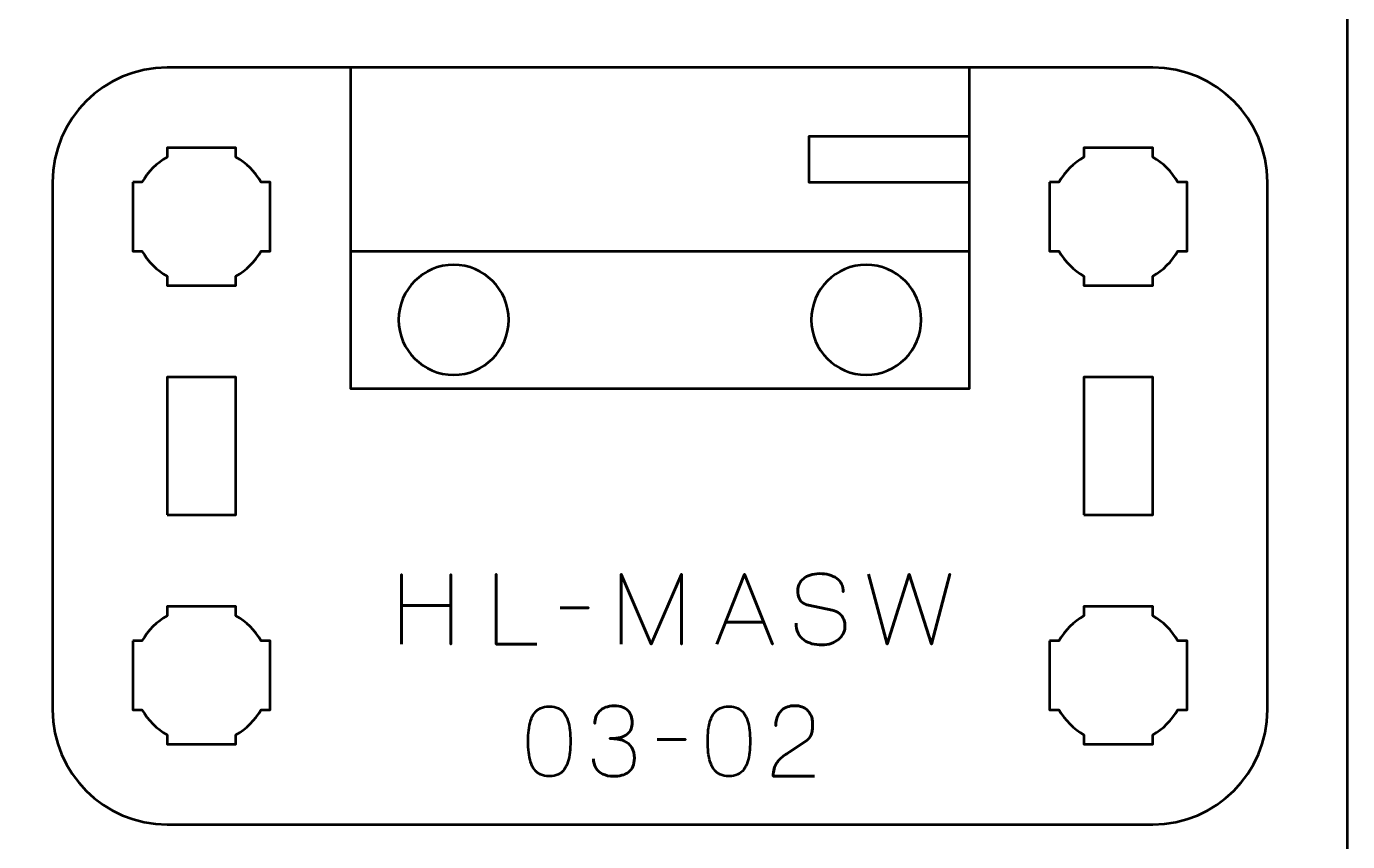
# Model space of a CAD drawing. Header units: centimetres. Extents: x -21 to 0, y -29.7 to 0.
# Drawn here: x -5.76 to 0, y -13.38 to -9.82 of the extents above; entities that cross this region are included whole.
import ezdxf

# ---------------------------------------------------------------- set-up
doc = ezdxf.new("R2010")
doc.units = ezdxf.units.CM
doc.header["$MEASUREMENT"] = 0
doc.layers.add('Layer 1', color=7, linetype='Continuous')

msp = doc.modelspace()

# ---------------------------------------------------------------- linework, layer by layer
at = {"layer": 'Layer 1', "lineweight": 53}
for points in [[(-5.15, -11.95), (-4.85, -11.95), (-4.85, -11.35), (-5.15, -11.35), (-5.15, -11.95)], [(-1.15, -11.95), (-0.85, -11.95), (-0.85, -11.35), (-1.15, -11.35), (-1.15, -11.95)]]:
    msp.add_lwpolyline(points, close=True, dxfattribs=at)
at = {"layer": 'Layer 1', "color": 1, "lineweight": 53}
msp.add_open_spline([(-21.00003, -29.19995), (-21.00003, -29.19995), (-21.00003, -2.89992), (-21.00003, -2.89992), (-21.00003, -2.89992), (-21.00003, -2.81709), (-20.93286, -2.74992), (-20.85003, -2.74992), (-20.85003, -2.74992), (-20.7672, -2.74992), (-20.70003, -2.68275), (-20.70003, -2.59992), (-20.70003, -2.59992), (-20.70003, -2.51709), (-20.7672, -2.44992), (-20.85003, -2.44992), (-20.85003, -2.44992), (-20.93286, -2.44992), (-21.00003, -2.38275), (-21.00003, -2.29992), (-21.00003, -2.29992), (-21.00003, -2.21709), (-20.93286, -2.14992), (-20.85003, -2.14992), (-20.85003, -2.14992), (-20.7672, -2.14992), (-20.70003, -2.08275), (-20.70003, -1.99992), (-20.70003, -1.99992), (-20.70003, -1.91709), (-20.7672, -1.84992), (-20.85003, -1.84992), (-20.85003, -1.84992), (-20.93286, -1.84992), (-21.00003, -1.78275), (-21.00003, -1.69992), (-21.00003, -1.69992), (-21.00003, -1.61709), (-20.93286, -1.54992), (-20.85003, -1.54992), (-20.85003, -1.54992), (-20.7672, -1.54992), (-20.70003, -1.48275), (-20.70003, -1.39992), (-20.70003, -1.39992), (-20.70003, -1.31709), (-20.7672, -1.24992), (-20.85003, -1.24992), (-20.85003, -1.24992), (-20.93286, -1.24992), (-21.00003, -1.18275), (-21.00003, -1.09992), (-21.00003, -1.09992), (-21.00003, -1.09992), (-21.00003, -0.49992), (-21.00003, -0.49992), (-21.00003, -0.49992), (-21.00003, -0.22295), (-20.77694, 0.00004), (-20.49994, 0.00004), (-20.49994, 0.00004), (-20.49994, 0.00004), (-0.50008, 0.00004), (-0.50008, 0.00004), (-0.50008, 0.00004), (-0.22294, 0.00004), (0.00002, -0.22295), (0.00002, -0.49992), (0.00002, -0.49992), (0.00002, -0.49992), (0.00002, -29.19995), (0.00002, -29.19995), (0.00002, -29.19995), (0.00002, -29.47695), (-0.22294, -29.70004), (-0.50008, -29.70004), (-0.50008, -29.70004), (-0.50008, -29.70004), (-20.49994, -29.70004), (-20.49994, -29.70004), (-20.49994, -29.70004), (-20.77694, -29.70004), (-21.00003, -29.47695), (-21.00003, -29.19995)], degree=3, knots=[0, 0, 0, 0, 0.047619, 0.047619, 0.047619, 0.047619, 0.0952381, 0.0952381, 0.0952381, 0.0952381, 0.1428571, 0.1428571, 0.1428571, 0.1428571, 0.1904762, 0.1904762, 0.1904762, 0.1904762, 0.2380952, 0.2380952, 0.2380952, 0.2380952, 0.2857143, 0.2857143, 0.2857143, 0.2857143, 0.3333333, 0.3333333, 0.3333333, 0.3333333, 0.3809524, 0.3809524, 0.3809524, 0.3809524, 0.4285714, 0.4285714, 0.4285714, 0.4285714, 0.4761905, 0.4761905, 0.4761905, 0.4761905, 0.5238095, 0.5238095, 0.5238095, 0.5238095, 0.5714286, 0.5714286, 0.5714286, 0.5714286, 0.6190476, 0.6190476, 0.6190476, 0.6190476, 0.6666667, 0.6666667, 0.6666667, 0.6666667, 0.7142857, 0.7142857, 0.7142857, 0.7142857, 0.7619048, 0.7619048, 0.7619048, 0.7619048, 0.8095238, 0.8095238, 0.8095238, 0.8095238, 0.8571429, 0.8571429, 0.8571429, 0.8571429, 0.9047619, 0.9047619, 0.9047619, 0.9047619, 0.952381, 0.952381, 0.952381, 0.952381, 1, 1, 1, 1], dxfattribs=at)
at = {"layer": 'Layer 1', "color": 3, "lineweight": 53}
msp.add_open_spline([(-5.65, -12.8), (-5.65, -12.8), (-5.65, -10.5), (-5.65, -10.5), (-5.65, -10.5), (-5.65, -10.22391), (-5.42609, -10), (-5.15, -10), (-5.15, -10), (-5.15, -10), (-0.85, -10), (-0.85, -10), (-0.85, -10), (-0.57391, -10), (-0.35, -10.22391), (-0.35, -10.5), (-0.35, -10.5), (-0.35, -10.5), (-0.35, -12.8), (-0.35, -12.8), (-0.35, -12.8), (-0.35, -13.07609), (-0.57391, -13.3), (-0.85, -13.3), (-0.85, -13.3), (-0.85, -13.3), (-5.15, -13.3), (-5.15, -13.3), (-5.15, -13.3), (-5.42609, -13.3), (-5.65, -13.07609), (-5.65, -12.8)], degree=3, knots=[0, 0, 0, 0, 0.125, 0.125, 0.125, 0.125, 0.25, 0.25, 0.25, 0.25, 0.375, 0.375, 0.375, 0.375, 0.5, 0.5, 0.5, 0.5, 0.625, 0.625, 0.625, 0.625, 0.75, 0.75, 0.75, 0.75, 0.875, 0.875, 0.875, 0.875, 1, 1, 1, 1], dxfattribs=at)
at = {"layer": 'Layer 1', "color": 5, "lineweight": 53}
for points, knots in [([(-1.65, -10), (-1.65, -10), (-1.65, -11.4), (-1.65, -11.4), (-1.65, -11.4), (-1.65, -11.4), (-4.35, -11.4), (-4.35, -11.4), (-4.35, -11.4), (-4.35, -11.4), (-4.35, -10), (-4.35, -10), (-4.35, -10), (-4.35, -10), (-1.65, -10), (-1.65, -10)], [0, 0, 0, 0, 0.25, 0.25, 0.25, 0.25, 0.5, 0.5, 0.5, 0.5, 0.75, 0.75, 0.75, 0.75, 1, 1, 1, 1]), ([(-1.65, -10), (-1.65, -10), (-1.65, -10.8), (-1.65, -10.8), (-1.65, -10.8), (-1.65, -10.8), (-4.35, -10.8), (-4.35, -10.8), (-4.35, -10.8), (-4.35, -10.8), (-4.35, -10), (-4.35, -10), (-4.35, -10), (-4.35, -10), (-1.65, -10), (-1.65, -10)], [0, 0, 0, 0, 0.25, 0.25, 0.25, 0.25, 0.5, 0.5, 0.5, 0.5, 0.75, 0.75, 0.75, 0.75, 1, 1, 1, 1]), ([(-1.65, -10.3), (-1.65, -10.3), (-1.65, -10.5), (-1.65, -10.5), (-1.65, -10.5), (-1.65, -10.5), (-2.35, -10.5), (-2.35, -10.5), (-2.35, -10.5), (-2.35, -10.5), (-2.35, -10.3), (-2.35, -10.3), (-2.35, -10.3), (-2.35, -10.3), (-1.65, -10.3), (-1.65, -10.3)], [0, 0, 0, 0, 0.25, 0.25, 0.25, 0.25, 0.5, 0.5, 0.5, 0.5, 0.75, 0.75, 0.75, 0.75, 1, 1, 1, 1]), ([(-4.12817, -12.51494), (-4.12817, -12.51494), (-4.12817, -12.34603), (-4.12817, -12.34603), (-4.12817, -12.34603), (-4.12817, -12.34603), (-3.9127, -12.34603), (-3.9127, -12.34603), (-3.9127, -12.34603), (-3.9127, -12.34603), (-3.9127, -12.51494), (-3.9127, -12.51494), (-3.9127, -12.51494), (-3.9127, -12.51494), (-3.9127, -12.21014), (-3.9127, -12.21014), (-3.9127, -12.21014), (-3.9127, -12.21014), (-3.9127, -12.34603), (-3.9127, -12.34603), (-3.9127, -12.34603), (-3.9127, -12.34603), (-4.12817, -12.34603), (-4.12817, -12.34603), (-4.12817, -12.34603), (-4.12817, -12.34603), (-4.12817, -12.21014), (-4.12817, -12.21014), (-4.12817, -12.21014), (-4.12817, -12.21014), (-4.12817, -12.51494), (-4.12817, -12.51494)], [0, 0, 0, 0, 0.125, 0.125, 0.125, 0.125, 0.25, 0.25, 0.25, 0.25, 0.375, 0.375, 0.375, 0.375, 0.5, 0.5, 0.5, 0.5, 0.625, 0.625, 0.625, 0.625, 0.75, 0.75, 0.75, 0.75, 0.875, 0.875, 0.875, 0.875, 1, 1, 1, 1]), ([(-3.53678, -12.51494), (-3.53678, -12.51494), (-3.715, -12.51494), (-3.715, -12.51494), (-3.715, -12.51494), (-3.715, -12.51494), (-3.715, -12.20972), (-3.715, -12.20972), (-3.715, -12.20972), (-3.715, -12.20972), (-3.715, -12.51494), (-3.715, -12.51494), (-3.715, -12.51494), (-3.715, -12.51494), (-3.53678, -12.51494), (-3.53678, -12.51494)], [0, 0, 0, 0, 0.25, 0.25, 0.25, 0.25, 0.5, 0.5, 0.5, 0.5, 0.75, 0.75, 0.75, 0.75, 1, 1, 1, 1]), ([(-3.16891, -12.51494), (-3.16891, -12.51494), (-3.16891, -12.20972), (-3.16891, -12.20972), (-3.16891, -12.20972), (-3.16891, -12.20972), (-3.03768, -12.51494), (-3.03768, -12.51494), (-3.03768, -12.51494), (-3.03768, -12.51494), (-2.90602, -12.20972), (-2.90602, -12.20972), (-2.90602, -12.20972), (-2.90602, -12.20972), (-2.90602, -12.51494), (-2.90602, -12.51494), (-2.90602, -12.51494), (-2.90602, -12.51494), (-2.90602, -12.20972), (-2.90602, -12.20972), (-2.90602, -12.20972), (-2.90602, -12.20972), (-3.03768, -12.51494), (-3.03768, -12.51494), (-3.03768, -12.51494), (-3.03768, -12.51494), (-3.16891, -12.20972), (-3.16891, -12.20972), (-3.16891, -12.20972), (-3.16891, -12.20972), (-3.16891, -12.51494), (-3.16891, -12.51494)], [0, 0, 0, 0, 0.125, 0.125, 0.125, 0.125, 0.25, 0.25, 0.25, 0.25, 0.375, 0.375, 0.375, 0.375, 0.5, 0.5, 0.5, 0.5, 0.625, 0.625, 0.625, 0.625, 0.75, 0.75, 0.75, 0.75, 0.875, 0.875, 0.875, 0.875, 1, 1, 1, 1]), ([(-2.75193, -12.51494), (-2.75193, -12.51494), (-2.63086, -12.20972), (-2.63086, -12.20972), (-2.63086, -12.20972), (-2.63086, -12.20972), (-2.50936, -12.51494), (-2.50936, -12.51494), (-2.50936, -12.51494), (-2.50936, -12.51494), (-2.63086, -12.20972), (-2.63086, -12.20972), (-2.63086, -12.20972), (-2.63086, -12.20972), (-2.75193, -12.51494), (-2.75193, -12.51494)], [0, 0, 0, 0, 0.25, 0.25, 0.25, 0.25, 0.5, 0.5, 0.5, 0.5, 0.75, 0.75, 0.75, 0.75, 1, 1, 1, 1]), ([(-2.40607, -12.42265), (-2.40593, -12.43952), (-2.40297, -12.45398), (-2.39704, -12.46605), (-2.39704, -12.46605), (-2.39118, -12.47804), (-2.383, -12.48785), (-2.3727, -12.49547), (-2.3727, -12.49547), (-2.36233, -12.50302), (-2.3504, -12.50859), (-2.33693, -12.51219), (-2.33693, -12.51219), (-2.32352, -12.51572), (-2.30913, -12.51748), (-2.29389, -12.51748), (-2.29389, -12.51748), (-2.27851, -12.51741), (-2.26468, -12.51515), (-2.25233, -12.51085), (-2.25233, -12.51085), (-2.24005, -12.50654), (-2.22954, -12.50076), (-2.22072, -12.49349), (-2.22072, -12.49349), (-2.21197, -12.48622), (-2.2052, -12.47811), (-2.2004, -12.46908), (-2.2004, -12.46908), (-2.1956, -12.46005), (-2.19306, -12.45081), (-2.19271, -12.44128), (-2.19271, -12.44128), (-2.19229, -12.42879), (-2.19412, -12.41736), (-2.19814, -12.40706), (-2.19814, -12.40706), (-2.20217, -12.39676), (-2.20838, -12.38815), (-2.21677, -12.3811), (-2.21677, -12.3811), (-2.2251, -12.37404), (-2.23561, -12.3691), (-2.24817, -12.36635), (-2.24817, -12.36635), (-2.24817, -12.36635), (-2.35188, -12.34391), (-2.35188, -12.34391), (-2.35188, -12.34391), (-2.36162, -12.34187), (-2.37002, -12.33841), (-2.37693, -12.33361), (-2.37693, -12.33361), (-2.38385, -12.32875), (-2.38921, -12.32204), (-2.39288, -12.31343), (-2.39288, -12.31343), (-2.39655, -12.3049), (-2.39845, -12.29403), (-2.39845, -12.28084), (-2.39845, -12.28084), (-2.39845, -12.27082), (-2.3964, -12.26137), (-2.39224, -12.25248), (-2.39224, -12.25248), (-2.38815, -12.24359), (-2.38208, -12.23575), (-2.37411, -12.22884), (-2.37411, -12.22884), (-2.36614, -12.222), (-2.35626, -12.21663), (-2.34455, -12.21275), (-2.34455, -12.21275), (-2.33276, -12.2088), (-2.31929, -12.20683), (-2.30405, -12.20676), (-2.30405, -12.20676), (-2.28874, -12.20676), (-2.2747, -12.20852), (-2.26186, -12.21205), (-2.26186, -12.21205), (-2.24909, -12.21558), (-2.23801, -12.22066), (-2.2287, -12.22743), (-2.2287, -12.22743), (-2.21938, -12.2342), (-2.21219, -12.24253), (-2.20725, -12.25226), (-2.20725, -12.25226), (-2.20231, -12.26207), (-2.19998, -12.27329), (-2.20033, -12.28592), (-2.20033, -12.28592), (-2.19998, -12.27329), (-2.20231, -12.26207), (-2.20725, -12.25226), (-2.20725, -12.25226), (-2.21219, -12.24253), (-2.21938, -12.2342), (-2.2287, -12.22743), (-2.2287, -12.22743), (-2.23801, -12.22066), (-2.24909, -12.21558), (-2.26186, -12.21205), (-2.26186, -12.21205), (-2.2747, -12.20852), (-2.28874, -12.20676), (-2.30405, -12.20676), (-2.30405, -12.20676), (-2.31929, -12.20683), (-2.33276, -12.2088), (-2.34455, -12.21275), (-2.34455, -12.21275), (-2.35626, -12.21663), (-2.36614, -12.222), (-2.37411, -12.22884), (-2.37411, -12.22884), (-2.38208, -12.23575), (-2.38815, -12.24359), (-2.39224, -12.25248), (-2.39224, -12.25248), (-2.3964, -12.26137), (-2.39845, -12.27082), (-2.39845, -12.28084), (-2.39845, -12.28084), (-2.39845, -12.29403), (-2.39662, -12.3049), (-2.39309, -12.31336), (-2.39309, -12.31336), (-2.38949, -12.3219), (-2.3842, -12.32853), (-2.37728, -12.3334), (-2.37728, -12.3334), (-2.37037, -12.3382), (-2.3619, -12.34173), (-2.35188, -12.34391), (-2.35188, -12.34391), (-2.35188, -12.34391), (-2.24817, -12.36635), (-2.24817, -12.36635), (-2.24817, -12.36635), (-2.23533, -12.3691), (-2.22474, -12.37404), (-2.21642, -12.3811), (-2.21642, -12.3811), (-2.20802, -12.38815), (-2.20188, -12.39676), (-2.19793, -12.40706), (-2.19793, -12.40706), (-2.19405, -12.41736), (-2.19229, -12.42879), (-2.19271, -12.44128), (-2.19271, -12.44128), (-2.19306, -12.45081), (-2.1956, -12.46005), (-2.2004, -12.46908), (-2.2004, -12.46908), (-2.2052, -12.47811), (-2.21197, -12.48622), (-2.22072, -12.49349), (-2.22072, -12.49349), (-2.22954, -12.50076), (-2.24005, -12.50654), (-2.25233, -12.51085), (-2.25233, -12.51085), (-2.26468, -12.51515), (-2.27851, -12.51741), (-2.29389, -12.51748), (-2.29389, -12.51748), (-2.30913, -12.51748), (-2.32352, -12.51572), (-2.33693, -12.51219), (-2.33693, -12.51219), (-2.3504, -12.50859), (-2.36233, -12.50302), (-2.3727, -12.49547), (-2.3727, -12.49547), (-2.383, -12.48785), (-2.39118, -12.47804), (-2.39704, -12.46605), (-2.39704, -12.46605), (-2.40297, -12.45398), (-2.40593, -12.43952), (-2.40607, -12.42265)], [0, 0, 0, 0, 0.0217391, 0.0217391, 0.0217391, 0.0217391, 0.0434783, 0.0434783, 0.0434783, 0.0434783, 0.0652174, 0.0652174, 0.0652174, 0.0652174, 0.0869565, 0.0869565, 0.0869565, 0.0869565, 0.1086957, 0.1086957, 0.1086957, 0.1086957, 0.1304348, 0.1304348, 0.1304348, 0.1304348, 0.1521739, 0.1521739, 0.1521739, 0.1521739, 0.173913, 0.173913, 0.173913, 0.173913, 0.1956522, 0.1956522, 0.1956522, 0.1956522, 0.2173913, 0.2173913, 0.2173913, 0.2173913, 0.2391304, 0.2391304, 0.2391304, 0.2391304, 0.2608696, 0.2608696, 0.2608696, 0.2608696, 0.2826087, 0.2826087, 0.2826087, 0.2826087, 0.3043478, 0.3043478, 0.3043478, 0.3043478, 0.326087, 0.326087, 0.326087, 0.326087, 0.3478261, 0.3478261, 0.3478261, 0.3478261, 0.3695652, 0.3695652, 0.3695652, 0.3695652, 0.3913043, 0.3913043, 0.3913043, 0.3913043, 0.4130435, 0.4130435, 0.4130435, 0.4130435, 0.4347826, 0.4347826, 0.4347826, 0.4347826, 0.4565217, 0.4565217, 0.4565217, 0.4565217, 0.4782609, 0.4782609, 0.4782609, 0.4782609, 0.5, 0.5, 0.5, 0.5, 0.5217391, 0.5217391, 0.5217391, 0.5217391, 0.5434783, 0.5434783, 0.5434783, 0.5434783, 0.5652174, 0.5652174, 0.5652174, 0.5652174, 0.5869565, 0.5869565, 0.5869565, 0.5869565, 0.6086957, 0.6086957, 0.6086957, 0.6086957, 0.6304348, 0.6304348, 0.6304348, 0.6304348, 0.6521739, 0.6521739, 0.6521739, 0.6521739, 0.673913, 0.673913, 0.673913, 0.673913, 0.6956522, 0.6956522, 0.6956522, 0.6956522, 0.7173913, 0.7173913, 0.7173913, 0.7173913, 0.7391304, 0.7391304, 0.7391304, 0.7391304, 0.7608696, 0.7608696, 0.7608696, 0.7608696, 0.7826087, 0.7826087, 0.7826087, 0.7826087, 0.8043478, 0.8043478, 0.8043478, 0.8043478, 0.826087, 0.826087, 0.826087, 0.826087, 0.8478261, 0.8478261, 0.8478261, 0.8478261, 0.8695652, 0.8695652, 0.8695652, 0.8695652, 0.8913043, 0.8913043, 0.8913043, 0.8913043, 0.9130435, 0.9130435, 0.9130435, 0.9130435, 0.9347826, 0.9347826, 0.9347826, 0.9347826, 0.9565217, 0.9565217, 0.9565217, 0.9565217, 0.9782609, 0.9782609, 0.9782609, 0.9782609, 1, 1, 1, 1]), ([(-2.08984, -12.20972), (-2.08984, -12.20972), (-2.00941, -12.51494), (-2.00941, -12.51494), (-2.00941, -12.51494), (-2.00941, -12.51494), (-1.91247, -12.20972), (-1.91247, -12.20972), (-1.91247, -12.20972), (-1.91247, -12.20972), (-1.81552, -12.51494), (-1.81552, -12.51494), (-1.81552, -12.51494), (-1.81552, -12.51494), (-1.73509, -12.20972), (-1.73509, -12.20972), (-1.73509, -12.20972), (-1.73509, -12.20972), (-1.81552, -12.51494), (-1.81552, -12.51494), (-1.81552, -12.51494), (-1.81552, -12.51494), (-1.91247, -12.20972), (-1.91247, -12.20972), (-1.91247, -12.20972), (-1.91247, -12.20972), (-2.00941, -12.51494), (-2.00941, -12.51494), (-2.00941, -12.51494), (-2.00941, -12.51494), (-2.08984, -12.20972), (-2.08984, -12.20972)], [0, 0, 0, 0, 0.125, 0.125, 0.125, 0.125, 0.25, 0.25, 0.25, 0.25, 0.375, 0.375, 0.375, 0.375, 0.5, 0.5, 0.5, 0.5, 0.625, 0.625, 0.625, 0.625, 0.75, 0.75, 0.75, 0.75, 0.875, 0.875, 0.875, 0.875, 1, 1, 1, 1]), ([(-3.43476, -12.35534), (-3.43476, -12.35534), (-3.31157, -12.35534), (-3.31157, -12.35534), (-3.31157, -12.35534), (-3.31157, -12.35534), (-3.43476, -12.35534), (-3.43476, -12.35534)], [0, 0, 0, 0, 0.5, 0.5, 0.5, 0.5, 1, 1, 1, 1]), ([(-2.71383, -12.41884), (-2.71383, -12.41884), (-2.54789, -12.41884), (-2.54789, -12.41884), (-2.54789, -12.41884), (-2.54789, -12.41884), (-2.71383, -12.41884), (-2.71383, -12.41884)], [0, 0, 0, 0, 0.5, 0.5, 0.5, 0.5, 1, 1, 1, 1]), ([(-3.4828, -13.09025), (-3.46799, -13.09018), (-3.45522, -13.08757), (-3.44456, -13.08249), (-3.44456, -13.08249), (-3.43398, -13.07741), (-3.42516, -13.07014), (-3.41811, -13.0609), (-3.41811, -13.0609), (-3.41112, -13.05159), (-3.40562, -13.04058), (-3.40153, -13.02788), (-3.40153, -13.02788), (-3.3975, -13.01518), (-3.39461, -13.00128), (-3.39299, -12.98604), (-3.39299, -12.98604), (-3.39129, -12.9708), (-3.39045, -12.95478), (-3.39052, -12.93785), (-3.39052, -12.93785), (-3.39045, -12.92099), (-3.39129, -12.90497), (-3.39299, -12.8898), (-3.39299, -12.8898), (-3.39461, -12.87463), (-3.3975, -12.86066), (-3.40153, -12.84796), (-3.40153, -12.84796), (-3.40562, -12.83533), (-3.41112, -12.82433), (-3.41811, -12.81494), (-3.41811, -12.81494), (-3.42516, -12.80563), (-3.43398, -12.79836), (-3.44456, -12.79328), (-3.44456, -12.79328), (-3.45522, -12.78813), (-3.46799, -12.78552), (-3.4828, -12.78545), (-3.4828, -12.78545), (-3.49762, -12.78552), (-3.51039, -12.78813), (-3.52105, -12.79328), (-3.52105, -12.79328), (-3.53163, -12.79836), (-3.54045, -12.80563), (-3.5475, -12.81494), (-3.5475, -12.81494), (-3.55449, -12.82433), (-3.55999, -12.83533), (-3.56408, -12.84796), (-3.56408, -12.84796), (-3.56811, -12.86066), (-3.571, -12.87463), (-3.57262, -12.8898), (-3.57262, -12.8898), (-3.57431, -12.90497), (-3.57516, -12.92099), (-3.57509, -12.93785), (-3.57509, -12.93785), (-3.57516, -12.95478), (-3.57431, -12.9708), (-3.57262, -12.98604), (-3.57262, -12.98604), (-3.571, -13.00128), (-3.56811, -13.01518), (-3.56408, -13.02788), (-3.56408, -13.02788), (-3.55999, -13.04058), (-3.55449, -13.05159), (-3.5475, -13.0609), (-3.5475, -13.0609), (-3.54045, -13.07014), (-3.53163, -13.07741), (-3.52105, -13.08249), (-3.52105, -13.08249), (-3.51039, -13.08757), (-3.49762, -13.09018), (-3.4828, -13.09025)], [0, 0, 0, 0, 0.05, 0.05, 0.05, 0.05, 0.1, 0.1, 0.1, 0.1, 0.15, 0.15, 0.15, 0.15, 0.2, 0.2, 0.2, 0.2, 0.25, 0.25, 0.25, 0.25, 0.3, 0.3, 0.3, 0.3, 0.35, 0.35, 0.35, 0.35, 0.4, 0.4, 0.4, 0.4, 0.45, 0.45, 0.45, 0.45, 0.5, 0.5, 0.5, 0.5, 0.55, 0.55, 0.55, 0.55, 0.6, 0.6, 0.6, 0.6, 0.65, 0.65, 0.65, 0.65, 0.7, 0.7, 0.7, 0.7, 0.75, 0.75, 0.75, 0.75, 0.8, 0.8, 0.8, 0.8, 0.85, 0.85, 0.85, 0.85, 0.9, 0.9, 0.9, 0.9, 0.95, 0.95, 0.95, 0.95, 1, 1, 1, 1]), ([(-3.4828, -13.09025), (-3.46799, -13.09018), (-3.45522, -13.08757), (-3.44456, -13.08249), (-3.44456, -13.08249), (-3.43398, -13.07741), (-3.42516, -13.07014), (-3.41811, -13.0609), (-3.41811, -13.0609), (-3.41112, -13.05159), (-3.40562, -13.04058), (-3.40153, -13.02788), (-3.40153, -13.02788), (-3.3975, -13.01518), (-3.39461, -13.00128), (-3.39299, -12.98604), (-3.39299, -12.98604), (-3.39129, -12.9708), (-3.39045, -12.95478), (-3.39052, -12.93785), (-3.39052, -12.93785), (-3.39045, -12.92099), (-3.39129, -12.90497), (-3.39299, -12.8898), (-3.39299, -12.8898), (-3.39461, -12.87463), (-3.3975, -12.86066), (-3.40153, -12.84796), (-3.40153, -12.84796), (-3.40562, -12.83533), (-3.41112, -12.82433), (-3.41811, -12.81494), (-3.41811, -12.81494), (-3.42516, -12.80563), (-3.43398, -12.79836), (-3.44456, -12.79328), (-3.44456, -12.79328), (-3.45522, -12.78813), (-3.46799, -12.78552), (-3.4828, -12.78545), (-3.4828, -12.78545), (-3.49762, -12.78552), (-3.51039, -12.78813), (-3.52105, -12.79328), (-3.52105, -12.79328), (-3.53163, -12.79836), (-3.54045, -12.80563), (-3.5475, -12.81494), (-3.5475, -12.81494), (-3.55449, -12.82433), (-3.55999, -12.83533), (-3.56408, -12.84796), (-3.56408, -12.84796), (-3.56811, -12.86066), (-3.571, -12.87463), (-3.57262, -12.8898), (-3.57262, -12.8898), (-3.57431, -12.90497), (-3.57516, -12.92099), (-3.57509, -12.93785), (-3.57509, -12.93785), (-3.57516, -12.95478), (-3.57431, -12.9708), (-3.57262, -12.98604), (-3.57262, -12.98604), (-3.571, -13.00128), (-3.56811, -13.01518), (-3.56408, -13.02788), (-3.56408, -13.02788), (-3.55999, -13.04058), (-3.55449, -13.05159), (-3.5475, -13.0609), (-3.5475, -13.0609), (-3.54045, -13.07014), (-3.53163, -13.07741), (-3.52105, -13.08249), (-3.52105, -13.08249), (-3.51039, -13.08757), (-3.49762, -13.09018), (-3.4828, -13.09025)], [0, 0, 0, 0, 0.05, 0.05, 0.05, 0.05, 0.1, 0.1, 0.1, 0.1, 0.15, 0.15, 0.15, 0.15, 0.2, 0.2, 0.2, 0.2, 0.25, 0.25, 0.25, 0.25, 0.3, 0.3, 0.3, 0.3, 0.35, 0.35, 0.35, 0.35, 0.4, 0.4, 0.4, 0.4, 0.45, 0.45, 0.45, 0.45, 0.5, 0.5, 0.5, 0.5, 0.55, 0.55, 0.55, 0.55, 0.6, 0.6, 0.6, 0.6, 0.65, 0.65, 0.65, 0.65, 0.7, 0.7, 0.7, 0.7, 0.75, 0.75, 0.75, 0.75, 0.8, 0.8, 0.8, 0.8, 0.85, 0.85, 0.85, 0.85, 0.9, 0.9, 0.9, 0.9, 0.95, 0.95, 0.95, 0.95, 1, 1, 1, 1]), ([(-3.29019, -13.01363), (-3.29012, -13.02887), (-3.28659, -13.04213), (-3.27961, -13.05363), (-3.27961, -13.05363), (-3.27262, -13.06506), (-3.26267, -13.07402), (-3.24969, -13.08044), (-3.24969, -13.08044), (-3.23671, -13.08686), (-3.22112, -13.09011), (-3.20298, -13.09025), (-3.20298, -13.09025), (-3.18937, -13.09025), (-3.17702, -13.08884), (-3.1658, -13.08588), (-3.1658, -13.08588), (-3.15465, -13.08291), (-3.14506, -13.07833), (-3.13694, -13.07205), (-3.13694, -13.07205), (-3.12883, -13.06577), (-3.12262, -13.05765), (-3.11818, -13.04778), (-3.11818, -13.04778), (-3.1138, -13.03783), (-3.11162, -13.0259), (-3.11155, -13.01193), (-3.11155, -13.01193), (-3.11147, -12.99331), (-3.11528, -12.97757), (-3.12283, -12.9648), (-3.12283, -12.9648), (-3.13038, -12.95203), (-3.1421, -12.94244), (-3.15783, -12.93588), (-3.15783, -12.93588), (-3.17356, -12.92931), (-3.19374, -12.926), (-3.21822, -12.926), (-3.21822, -12.926), (-3.19995, -12.92607), (-3.18464, -12.92438), (-3.17215, -12.92092), (-3.17215, -12.92092), (-3.15973, -12.91746), (-3.14979, -12.91259), (-3.14231, -12.90624), (-3.14231, -12.90624), (-3.13483, -12.89996), (-3.1294, -12.89248), (-3.12615, -12.88388), (-3.12615, -12.88388), (-3.12283, -12.87534), (-3.12121, -12.86596), (-3.12128, -12.85573), (-3.12128, -12.85573), (-3.12121, -12.84549), (-3.12262, -12.83604), (-3.12544, -12.82729), (-3.12544, -12.82729), (-3.1282, -12.81854), (-3.13271, -12.81085), (-3.13885, -12.80429), (-3.13885, -12.80429), (-3.14499, -12.79773), (-3.1531, -12.79258), (-3.16305, -12.78891), (-3.16305, -12.78891), (-3.17307, -12.78524), (-3.18528, -12.78341), (-3.1996, -12.78334), (-3.1996, -12.78334), (-3.21385, -12.78341), (-3.22634, -12.78552), (-3.23692, -12.78962), (-3.23692, -12.78962), (-3.24758, -12.79371), (-3.25632, -12.79928), (-3.26338, -12.80641), (-3.26338, -12.80641), (-3.27036, -12.81353), (-3.27559, -12.82165), (-3.27904, -12.83082), (-3.27904, -12.83082), (-3.28257, -12.83999), (-3.28426, -12.84973), (-3.28426, -12.85996), (-3.28426, -12.85996), (-3.28426, -12.84973), (-3.28257, -12.83999), (-3.27904, -12.83082), (-3.27904, -12.83082), (-3.27559, -12.82165), (-3.27036, -12.81353), (-3.26338, -12.80641), (-3.26338, -12.80641), (-3.25632, -12.79928), (-3.24758, -12.79371), (-3.23692, -12.78962), (-3.23692, -12.78962), (-3.22634, -12.78552), (-3.21385, -12.78341), (-3.1996, -12.78334), (-3.1996, -12.78334), (-3.18528, -12.78341), (-3.17307, -12.78524), (-3.16305, -12.78891), (-3.16305, -12.78891), (-3.1531, -12.79258), (-3.14499, -12.79773), (-3.13885, -12.80429), (-3.13885, -12.80429), (-3.13271, -12.81085), (-3.1282, -12.81854), (-3.12544, -12.82729), (-3.12544, -12.82729), (-3.12262, -12.83604), (-3.12121, -12.84549), (-3.12128, -12.85573), (-3.12128, -12.85573), (-3.12121, -12.86596), (-3.12283, -12.87534), (-3.12615, -12.88388), (-3.12615, -12.88388), (-3.1294, -12.89248), (-3.13483, -12.89996), (-3.14231, -12.90624), (-3.14231, -12.90624), (-3.14979, -12.91259), (-3.15973, -12.91746), (-3.17215, -12.92092), (-3.17215, -12.92092), (-3.18464, -12.92438), (-3.19995, -12.92607), (-3.21822, -12.926), (-3.21822, -12.926), (-3.19374, -12.926), (-3.17356, -12.92931), (-3.15783, -12.93588), (-3.15783, -12.93588), (-3.1421, -12.94244), (-3.13038, -12.95203), (-3.12283, -12.9648), (-3.12283, -12.9648), (-3.11528, -12.97757), (-3.11147, -12.99331), (-3.11155, -13.01193), (-3.11155, -13.01193), (-3.11162, -13.0259), (-3.1138, -13.03783), (-3.11818, -13.04778), (-3.11818, -13.04778), (-3.12262, -13.05765), (-3.12883, -13.06577), (-3.13694, -13.07205), (-3.13694, -13.07205), (-3.14506, -13.07833), (-3.15465, -13.08291), (-3.1658, -13.08588), (-3.1658, -13.08588), (-3.17702, -13.08884), (-3.18937, -13.09025), (-3.20298, -13.09025), (-3.20298, -13.09025), (-3.22112, -13.09011), (-3.23671, -13.08686), (-3.24969, -13.08044), (-3.24969, -13.08044), (-3.26267, -13.07402), (-3.27262, -13.06506), (-3.27961, -13.05363), (-3.27961, -13.05363), (-3.28659, -13.04213), (-3.29012, -13.02887), (-3.29019, -13.01363)], [0, 0, 0, 0, 0.0227273, 0.0227273, 0.0227273, 0.0227273, 0.0454545, 0.0454545, 0.0454545, 0.0454545, 0.0681818, 0.0681818, 0.0681818, 0.0681818, 0.0909091, 0.0909091, 0.0909091, 0.0909091, 0.1136364, 0.1136364, 0.1136364, 0.1136364, 0.1363636, 0.1363636, 0.1363636, 0.1363636, 0.1590909, 0.1590909, 0.1590909, 0.1590909, 0.1818182, 0.1818182, 0.1818182, 0.1818182, 0.2045455, 0.2045455, 0.2045455, 0.2045455, 0.2272727, 0.2272727, 0.2272727, 0.2272727, 0.25, 0.25, 0.25, 0.25, 0.2727273, 0.2727273, 0.2727273, 0.2727273, 0.2954545, 0.2954545, 0.2954545, 0.2954545, 0.3181818, 0.3181818, 0.3181818, 0.3181818, 0.3409091, 0.3409091, 0.3409091, 0.3409091, 0.3636364, 0.3636364, 0.3636364, 0.3636364, 0.3863636, 0.3863636, 0.3863636, 0.3863636, 0.4090909, 0.4090909, 0.4090909, 0.4090909, 0.4318182, 0.4318182, 0.4318182, 0.4318182, 0.4545455, 0.4545455, 0.4545455, 0.4545455, 0.4772727, 0.4772727, 0.4772727, 0.4772727, 0.5, 0.5, 0.5, 0.5, 0.5227273, 0.5227273, 0.5227273, 0.5227273, 0.5454545, 0.5454545, 0.5454545, 0.5454545, 0.5681818, 0.5681818, 0.5681818, 0.5681818, 0.5909091, 0.5909091, 0.5909091, 0.5909091, 0.6136364, 0.6136364, 0.6136364, 0.6136364, 0.6363636, 0.6363636, 0.6363636, 0.6363636, 0.6590909, 0.6590909, 0.6590909, 0.6590909, 0.6818182, 0.6818182, 0.6818182, 0.6818182, 0.7045455, 0.7045455, 0.7045455, 0.7045455, 0.7272727, 0.7272727, 0.7272727, 0.7272727, 0.75, 0.75, 0.75, 0.75, 0.7727273, 0.7727273, 0.7727273, 0.7727273, 0.7954545, 0.7954545, 0.7954545, 0.7954545, 0.8181818, 0.8181818, 0.8181818, 0.8181818, 0.8409091, 0.8409091, 0.8409091, 0.8409091, 0.8636364, 0.8636364, 0.8636364, 0.8636364, 0.8863636, 0.8863636, 0.8863636, 0.8863636, 0.9090909, 0.9090909, 0.9090909, 0.9090909, 0.9318182, 0.9318182, 0.9318182, 0.9318182, 0.9545455, 0.9545455, 0.9545455, 0.9545455, 0.9772727, 0.9772727, 0.9772727, 0.9772727, 1, 1, 1, 1]), ([(-2.69922, -13.09025), (-2.68441, -13.09018), (-2.67164, -13.08757), (-2.66098, -13.08249), (-2.66098, -13.08249), (-2.6504, -13.07741), (-2.64158, -13.07014), (-2.63453, -13.0609), (-2.63453, -13.0609), (-2.62754, -13.05159), (-2.62204, -13.04058), (-2.61795, -13.02788), (-2.61795, -13.02788), (-2.61392, -13.01518), (-2.61103, -13.00128), (-2.60941, -12.98604), (-2.60941, -12.98604), (-2.60771, -12.9708), (-2.60687, -12.95478), (-2.60694, -12.93785), (-2.60694, -12.93785), (-2.60687, -12.92099), (-2.60771, -12.90497), (-2.60941, -12.8898), (-2.60941, -12.8898), (-2.61103, -12.87463), (-2.61392, -12.86066), (-2.61795, -12.84796), (-2.61795, -12.84796), (-2.62204, -12.83533), (-2.62754, -12.82433), (-2.63453, -12.81494), (-2.63453, -12.81494), (-2.64158, -12.80563), (-2.6504, -12.79836), (-2.66098, -12.79328), (-2.66098, -12.79328), (-2.67164, -12.78813), (-2.68441, -12.78552), (-2.69922, -12.78545), (-2.69922, -12.78545), (-2.71404, -12.78552), (-2.72681, -12.78813), (-2.73747, -12.79328), (-2.73747, -12.79328), (-2.74805, -12.79836), (-2.75687, -12.80563), (-2.76392, -12.81494), (-2.76392, -12.81494), (-2.77091, -12.82433), (-2.77641, -12.83533), (-2.7805, -12.84796), (-2.7805, -12.84796), (-2.78453, -12.86066), (-2.78742, -12.87463), (-2.78904, -12.8898), (-2.78904, -12.8898), (-2.79073, -12.90497), (-2.79158, -12.92099), (-2.79151, -12.93785), (-2.79151, -12.93785), (-2.79158, -12.95478), (-2.79073, -12.9708), (-2.78904, -12.98604), (-2.78904, -12.98604), (-2.78742, -13.00128), (-2.78453, -13.01518), (-2.7805, -13.02788), (-2.7805, -13.02788), (-2.77641, -13.04058), (-2.77091, -13.05159), (-2.76392, -13.0609), (-2.76392, -13.0609), (-2.75687, -13.07014), (-2.74805, -13.07741), (-2.73747, -13.08249), (-2.73747, -13.08249), (-2.72681, -13.08757), (-2.71404, -13.09018), (-2.69922, -13.09025)], [0, 0, 0, 0, 0.05, 0.05, 0.05, 0.05, 0.1, 0.1, 0.1, 0.1, 0.15, 0.15, 0.15, 0.15, 0.2, 0.2, 0.2, 0.2, 0.25, 0.25, 0.25, 0.25, 0.3, 0.3, 0.3, 0.3, 0.35, 0.35, 0.35, 0.35, 0.4, 0.4, 0.4, 0.4, 0.45, 0.45, 0.45, 0.45, 0.5, 0.5, 0.5, 0.5, 0.55, 0.55, 0.55, 0.55, 0.6, 0.6, 0.6, 0.6, 0.65, 0.65, 0.65, 0.65, 0.7, 0.7, 0.7, 0.7, 0.75, 0.75, 0.75, 0.75, 0.8, 0.8, 0.8, 0.8, 0.85, 0.85, 0.85, 0.85, 0.9, 0.9, 0.9, 0.9, 0.95, 0.95, 0.95, 0.95, 1, 1, 1, 1]), ([(-2.69922, -13.09025), (-2.68441, -13.09018), (-2.67164, -13.08757), (-2.66098, -13.08249), (-2.66098, -13.08249), (-2.6504, -13.07741), (-2.64158, -13.07014), (-2.63453, -13.0609), (-2.63453, -13.0609), (-2.62754, -13.05159), (-2.62204, -13.04058), (-2.61795, -13.02788), (-2.61795, -13.02788), (-2.61392, -13.01518), (-2.61103, -13.00128), (-2.60941, -12.98604), (-2.60941, -12.98604), (-2.60771, -12.9708), (-2.60687, -12.95478), (-2.60694, -12.93785), (-2.60694, -12.93785), (-2.60687, -12.92099), (-2.60771, -12.90497), (-2.60941, -12.8898), (-2.60941, -12.8898), (-2.61103, -12.87463), (-2.61392, -12.86066), (-2.61795, -12.84796), (-2.61795, -12.84796), (-2.62204, -12.83533), (-2.62754, -12.82433), (-2.63453, -12.81494), (-2.63453, -12.81494), (-2.64158, -12.80563), (-2.6504, -12.79836), (-2.66098, -12.79328), (-2.66098, -12.79328), (-2.67164, -12.78813), (-2.68441, -12.78552), (-2.69922, -12.78545), (-2.69922, -12.78545), (-2.71404, -12.78552), (-2.72681, -12.78813), (-2.73747, -12.79328), (-2.73747, -12.79328), (-2.74805, -12.79836), (-2.75687, -12.80563), (-2.76392, -12.81494), (-2.76392, -12.81494), (-2.77091, -12.82433), (-2.77641, -12.83533), (-2.7805, -12.84796), (-2.7805, -12.84796), (-2.78453, -12.86066), (-2.78742, -12.87463), (-2.78904, -12.8898), (-2.78904, -12.8898), (-2.79073, -12.90497), (-2.79158, -12.92099), (-2.79151, -12.93785), (-2.79151, -12.93785), (-2.79158, -12.95478), (-2.79073, -12.9708), (-2.78904, -12.98604), (-2.78904, -12.98604), (-2.78742, -13.00128), (-2.78453, -13.01518), (-2.7805, -13.02788), (-2.7805, -13.02788), (-2.77641, -13.04058), (-2.77091, -13.05159), (-2.76392, -13.0609), (-2.76392, -13.0609), (-2.75687, -13.07014), (-2.74805, -13.07741), (-2.73747, -13.08249), (-2.73747, -13.08249), (-2.72681, -13.08757), (-2.71404, -13.09018), (-2.69922, -13.09025)], [0, 0, 0, 0, 0.05, 0.05, 0.05, 0.05, 0.1, 0.1, 0.1, 0.1, 0.15, 0.15, 0.15, 0.15, 0.2, 0.2, 0.2, 0.2, 0.25, 0.25, 0.25, 0.25, 0.3, 0.3, 0.3, 0.3, 0.35, 0.35, 0.35, 0.35, 0.4, 0.4, 0.4, 0.4, 0.45, 0.45, 0.45, 0.45, 0.5, 0.5, 0.5, 0.5, 0.55, 0.55, 0.55, 0.55, 0.6, 0.6, 0.6, 0.6, 0.65, 0.65, 0.65, 0.65, 0.7, 0.7, 0.7, 0.7, 0.75, 0.75, 0.75, 0.75, 0.8, 0.8, 0.8, 0.8, 0.85, 0.85, 0.85, 0.85, 0.9, 0.9, 0.9, 0.9, 0.95, 0.95, 0.95, 0.95, 1, 1, 1, 1]), ([(-2.325, -13.09025), (-2.325, -13.09025), (-2.50661, -13.09025), (-2.50661, -13.09025), (-2.50661, -13.09025), (-2.50626, -13.07797), (-2.50471, -13.06711), (-2.50209, -13.05779), (-2.50209, -13.05779), (-2.49941, -13.04848), (-2.49582, -13.0403), (-2.49137, -13.03324), (-2.49137, -13.03324), (-2.48685, -13.02619), (-2.4817, -13.01991), (-2.47585, -13.0144), (-2.47585, -13.0144), (-2.46999, -13.00883), (-2.46371, -13.00375), (-2.45694, -12.99895), (-2.45694, -12.99895), (-2.45017, -12.99422), (-2.44318, -12.9895), (-2.43591, -12.98484), (-2.43591, -12.98484), (-2.43591, -12.98484), (-2.36352, -12.93658), (-2.36352, -12.93658), (-2.36352, -12.93658), (-2.35612, -12.93136), (-2.35033, -12.92565), (-2.34624, -12.91951), (-2.34624, -12.91951), (-2.34208, -12.91337), (-2.33918, -12.90688), (-2.33742, -12.90003), (-2.33742, -12.90003), (-2.33573, -12.89326), (-2.33467, -12.88628), (-2.33432, -12.87922), (-2.33432, -12.87922), (-2.33396, -12.87209), (-2.33382, -12.86497), (-2.33389, -12.85784), (-2.33389, -12.85784), (-2.33389, -12.85199), (-2.33467, -12.84571), (-2.33622, -12.83893), (-2.33622, -12.83893), (-2.33784, -12.83223), (-2.34038, -12.82553), (-2.34398, -12.8189), (-2.34398, -12.8189), (-2.34758, -12.81226), (-2.35238, -12.8062), (-2.35837, -12.80069), (-2.35837, -12.80069), (-2.36437, -12.79526), (-2.37178, -12.79089), (-2.3806, -12.78757), (-2.3806, -12.78757), (-2.38942, -12.78425), (-2.39979, -12.78256), (-2.41178, -12.78249), (-2.41178, -12.78249), (-2.42385, -12.78256), (-2.4345, -12.78425), (-2.44368, -12.7875), (-2.44368, -12.7875), (-2.45285, -12.79074), (-2.46068, -12.79526), (-2.46717, -12.80097), (-2.46717, -12.80097), (-2.47366, -12.80669), (-2.47888, -12.81332), (-2.48297, -12.82073), (-2.48297, -12.82073), (-2.48707, -12.82814), (-2.49003, -12.83604), (-2.49193, -12.84437), (-2.49193, -12.84437), (-2.49384, -12.85269), (-2.49476, -12.86116), (-2.49476, -12.8697), (-2.49476, -12.8697), (-2.49476, -12.86116), (-2.49384, -12.85269), (-2.49193, -12.84437), (-2.49193, -12.84437), (-2.49003, -12.83604), (-2.48707, -12.82814), (-2.48297, -12.82073), (-2.48297, -12.82073), (-2.47888, -12.81332), (-2.47366, -12.80669), (-2.46717, -12.80097), (-2.46717, -12.80097), (-2.46068, -12.79526), (-2.45285, -12.79074), (-2.44368, -12.7875), (-2.44368, -12.7875), (-2.4345, -12.78425), (-2.42385, -12.78256), (-2.41178, -12.78249), (-2.41178, -12.78249), (-2.39979, -12.78256), (-2.38942, -12.78425), (-2.3806, -12.78757), (-2.3806, -12.78757), (-2.37178, -12.79089), (-2.36437, -12.79526), (-2.35837, -12.80069), (-2.35837, -12.80069), (-2.35238, -12.8062), (-2.34758, -12.81226), (-2.34398, -12.8189), (-2.34398, -12.8189), (-2.34038, -12.82553), (-2.33784, -12.83223), (-2.33622, -12.83893), (-2.33622, -12.83893), (-2.33467, -12.84571), (-2.33389, -12.85199), (-2.33389, -12.85784), (-2.33389, -12.85784), (-2.33382, -12.86497), (-2.33396, -12.87209), (-2.33432, -12.87922), (-2.33432, -12.87922), (-2.33467, -12.88628), (-2.33573, -12.89326), (-2.33742, -12.90003), (-2.33742, -12.90003), (-2.33918, -12.90688), (-2.34208, -12.91337), (-2.34624, -12.91951), (-2.34624, -12.91951), (-2.35033, -12.92565), (-2.35612, -12.93136), (-2.36352, -12.93658), (-2.36352, -12.93658), (-2.36352, -12.93658), (-2.43591, -12.98484), (-2.43591, -12.98484), (-2.43591, -12.98484), (-2.44318, -12.9895), (-2.45017, -12.99422), (-2.45694, -12.99895), (-2.45694, -12.99895), (-2.46371, -13.00375), (-2.46999, -13.00883), (-2.47585, -13.0144), (-2.47585, -13.0144), (-2.4817, -13.01991), (-2.48685, -13.02619), (-2.49137, -13.03324), (-2.49137, -13.03324), (-2.49582, -13.0403), (-2.49941, -13.04848), (-2.50209, -13.05779), (-2.50209, -13.05779), (-2.50471, -13.06711), (-2.50626, -13.07797), (-2.50661, -13.09025), (-2.50661, -13.09025), (-2.50661, -13.09025), (-2.325, -13.09025), (-2.325, -13.09025)], [0, 0, 0, 0, 0.0238095, 0.0238095, 0.0238095, 0.0238095, 0.047619, 0.047619, 0.047619, 0.047619, 0.0714286, 0.0714286, 0.0714286, 0.0714286, 0.0952381, 0.0952381, 0.0952381, 0.0952381, 0.1190476, 0.1190476, 0.1190476, 0.1190476, 0.1428571, 0.1428571, 0.1428571, 0.1428571, 0.1666667, 0.1666667, 0.1666667, 0.1666667, 0.1904762, 0.1904762, 0.1904762, 0.1904762, 0.2142857, 0.2142857, 0.2142857, 0.2142857, 0.2380952, 0.2380952, 0.2380952, 0.2380952, 0.2619048, 0.2619048, 0.2619048, 0.2619048, 0.2857143, 0.2857143, 0.2857143, 0.2857143, 0.3095238, 0.3095238, 0.3095238, 0.3095238, 0.3333333, 0.3333333, 0.3333333, 0.3333333, 0.3571429, 0.3571429, 0.3571429, 0.3571429, 0.3809524, 0.3809524, 0.3809524, 0.3809524, 0.4047619, 0.4047619, 0.4047619, 0.4047619, 0.4285714, 0.4285714, 0.4285714, 0.4285714, 0.452381, 0.452381, 0.452381, 0.452381, 0.4761905, 0.4761905, 0.4761905, 0.4761905, 0.5, 0.5, 0.5, 0.5, 0.5238095, 0.5238095, 0.5238095, 0.5238095, 0.547619, 0.547619, 0.547619, 0.547619, 0.5714286, 0.5714286, 0.5714286, 0.5714286, 0.5952381, 0.5952381, 0.5952381, 0.5952381, 0.6190476, 0.6190476, 0.6190476, 0.6190476, 0.6428571, 0.6428571, 0.6428571, 0.6428571, 0.6666667, 0.6666667, 0.6666667, 0.6666667, 0.6904762, 0.6904762, 0.6904762, 0.6904762, 0.7142857, 0.7142857, 0.7142857, 0.7142857, 0.7380952, 0.7380952, 0.7380952, 0.7380952, 0.7619048, 0.7619048, 0.7619048, 0.7619048, 0.7857143, 0.7857143, 0.7857143, 0.7857143, 0.8095238, 0.8095238, 0.8095238, 0.8095238, 0.8333333, 0.8333333, 0.8333333, 0.8333333, 0.8571429, 0.8571429, 0.8571429, 0.8571429, 0.8809524, 0.8809524, 0.8809524, 0.8809524, 0.9047619, 0.9047619, 0.9047619, 0.9047619, 0.9285714, 0.9285714, 0.9285714, 0.9285714, 0.952381, 0.952381, 0.952381, 0.952381, 0.9761905, 0.9761905, 0.9761905, 0.9761905, 1, 1, 1, 1]), ([(-3.01164, -12.93065), (-3.01164, -12.93065), (-2.88845, -12.93065), (-2.88845, -12.93065), (-2.88845, -12.93065), (-2.88845, -12.93065), (-3.01164, -12.93065), (-3.01164, -12.93065)], [0, 0, 0, 0, 0.5, 0.5, 0.5, 0.5, 1, 1, 1, 1])]:
    msp.add_open_spline(points, degree=3, knots=knots, dxfattribs=at)
at = {"layer": 'Layer 1', "lineweight": 53}
for points, knots in [([(-5.3, -10.5), (-5.3, -10.5), (-5.25985, -10.5), (-5.25985, -10.5), (-5.25985, -10.5), (-5.2335, -10.45447), (-5.19553, -10.4165), (-5.15, -10.39015), (-5.15, -10.39015), (-5.15, -10.39015), (-5.15, -10.35), (-5.15, -10.35), (-5.15, -10.35), (-5.15, -10.35), (-5, -10.35), (-5, -10.35), (-5, -10.35), (-5, -10.35), (-4.85, -10.35), (-4.85, -10.35), (-4.85, -10.35), (-4.85, -10.35), (-4.85, -10.39015), (-4.85, -10.39015), (-4.85, -10.39015), (-4.80447, -10.4165), (-4.7665, -10.45447), (-4.74015, -10.5), (-4.74015, -10.5), (-4.74015, -10.5), (-4.7, -10.5), (-4.7, -10.5), (-4.7, -10.5), (-4.7, -10.5), (-4.7, -10.65), (-4.7, -10.65), (-4.7, -10.65), (-4.7, -10.65), (-4.7, -10.8), (-4.7, -10.8), (-4.7, -10.8), (-4.7, -10.8), (-4.74015, -10.8), (-4.74015, -10.8), (-4.74015, -10.8), (-4.7665, -10.84553), (-4.80447, -10.8835), (-4.85, -10.90985), (-4.85, -10.90985), (-4.85, -10.90985), (-4.85, -10.95), (-4.85, -10.95), (-4.85, -10.95), (-4.85, -10.95), (-5, -10.95), (-5, -10.95), (-5, -10.95), (-5, -10.95), (-5.15, -10.95), (-5.15, -10.95), (-5.15, -10.95), (-5.15, -10.95), (-5.15, -10.90985), (-5.15, -10.90985), (-5.15, -10.90985), (-5.19553, -10.8835), (-5.2335, -10.84553), (-5.25985, -10.8), (-5.25985, -10.8), (-5.25985, -10.8), (-5.3, -10.8), (-5.3, -10.8), (-5.3, -10.8), (-5.3, -10.8), (-5.3, -10.65), (-5.3, -10.65), (-5.3, -10.65), (-5.3, -10.65), (-5.3, -10.5), (-5.3, -10.5)], [0, 0, 0, 0, 0.05, 0.05, 0.05, 0.05, 0.1, 0.1, 0.1, 0.1, 0.15, 0.15, 0.15, 0.15, 0.2, 0.2, 0.2, 0.2, 0.25, 0.25, 0.25, 0.25, 0.3, 0.3, 0.3, 0.3, 0.35, 0.35, 0.35, 0.35, 0.4, 0.4, 0.4, 0.4, 0.45, 0.45, 0.45, 0.45, 0.5, 0.5, 0.5, 0.5, 0.55, 0.55, 0.55, 0.55, 0.6, 0.6, 0.6, 0.6, 0.65, 0.65, 0.65, 0.65, 0.7, 0.7, 0.7, 0.7, 0.75, 0.75, 0.75, 0.75, 0.8, 0.8, 0.8, 0.8, 0.85, 0.85, 0.85, 0.85, 0.9, 0.9, 0.9, 0.9, 0.95, 0.95, 0.95, 0.95, 1, 1, 1, 1]), ([(-1.3, -10.5), (-1.3, -10.5), (-1.25985, -10.5), (-1.25985, -10.5), (-1.25985, -10.5), (-1.2335, -10.45447), (-1.19553, -10.4165), (-1.15, -10.39015), (-1.15, -10.39015), (-1.15, -10.39015), (-1.15, -10.35), (-1.15, -10.35), (-1.15, -10.35), (-1.15, -10.35), (-1, -10.35), (-1, -10.35), (-1, -10.35), (-1, -10.35), (-0.85, -10.35), (-0.85, -10.35), (-0.85, -10.35), (-0.85, -10.35), (-0.85, -10.39015), (-0.85, -10.39015), (-0.85, -10.39015), (-0.80447, -10.4165), (-0.7665, -10.45447), (-0.74015, -10.5), (-0.74015, -10.5), (-0.74015, -10.5), (-0.7, -10.5), (-0.7, -10.5), (-0.7, -10.5), (-0.7, -10.5), (-0.7, -10.65), (-0.7, -10.65), (-0.7, -10.65), (-0.7, -10.65), (-0.7, -10.8), (-0.7, -10.8), (-0.7, -10.8), (-0.7, -10.8), (-0.74015, -10.8), (-0.74015, -10.8), (-0.74015, -10.8), (-0.7665, -10.84553), (-0.80447, -10.8835), (-0.85, -10.90985), (-0.85, -10.90985), (-0.85, -10.90985), (-0.85, -10.95), (-0.85, -10.95), (-0.85, -10.95), (-0.85, -10.95), (-1, -10.95), (-1, -10.95), (-1, -10.95), (-1, -10.95), (-1.15, -10.95), (-1.15, -10.95), (-1.15, -10.95), (-1.15, -10.95), (-1.15, -10.90985), (-1.15, -10.90985), (-1.15, -10.90985), (-1.19553, -10.8835), (-1.2335, -10.84553), (-1.25985, -10.8), (-1.25985, -10.8), (-1.25985, -10.8), (-1.3, -10.8), (-1.3, -10.8), (-1.3, -10.8), (-1.3, -10.8), (-1.3, -10.65), (-1.3, -10.65), (-1.3, -10.65), (-1.3, -10.65), (-1.3, -10.5), (-1.3, -10.5)], [0, 0, 0, 0, 0.05, 0.05, 0.05, 0.05, 0.1, 0.1, 0.1, 0.1, 0.15, 0.15, 0.15, 0.15, 0.2, 0.2, 0.2, 0.2, 0.25, 0.25, 0.25, 0.25, 0.3, 0.3, 0.3, 0.3, 0.35, 0.35, 0.35, 0.35, 0.4, 0.4, 0.4, 0.4, 0.45, 0.45, 0.45, 0.45, 0.5, 0.5, 0.5, 0.5, 0.55, 0.55, 0.55, 0.55, 0.6, 0.6, 0.6, 0.6, 0.65, 0.65, 0.65, 0.65, 0.7, 0.7, 0.7, 0.7, 0.75, 0.75, 0.75, 0.75, 0.8, 0.8, 0.8, 0.8, 0.85, 0.85, 0.85, 0.85, 0.9, 0.9, 0.9, 0.9, 0.95, 0.95, 0.95, 0.95, 1, 1, 1, 1]), ([(-3.66001, -11.09999), (-3.66001, -11.23252), (-3.76748, -11.33999), (-3.9, -11.33999), (-3.9, -11.33999), (-4.03253, -11.33999), (-4.14001, -11.23252), (-4.14001, -11.09999), (-4.14001, -11.09999), (-4.14001, -10.96747), (-4.03253, -10.85999), (-3.9, -10.85999), (-3.9, -10.85999), (-3.76748, -10.85999), (-3.66001, -10.96747), (-3.66001, -11.09999)], [0, 0, 0, 0, 0.25, 0.25, 0.25, 0.25, 0.5, 0.5, 0.5, 0.5, 0.75, 0.75, 0.75, 0.75, 1, 1, 1, 1]), ([(-1.86001, -11.09999), (-1.86001, -11.23252), (-1.96748, -11.33999), (-2.1, -11.33999), (-2.1, -11.33999), (-2.23253, -11.33999), (-2.34001, -11.23252), (-2.34001, -11.09999), (-2.34001, -11.09999), (-2.34001, -10.96747), (-2.23253, -10.85999), (-2.1, -10.85999), (-2.1, -10.85999), (-1.96748, -10.85999), (-1.86001, -10.96747), (-1.86001, -11.09999)], [0, 0, 0, 0, 0.25, 0.25, 0.25, 0.25, 0.5, 0.5, 0.5, 0.5, 0.75, 0.75, 0.75, 0.75, 1, 1, 1, 1]), ([(-5.3, -12.5), (-5.3, -12.5), (-5.25985, -12.5), (-5.25985, -12.5), (-5.25985, -12.5), (-5.2335, -12.45447), (-5.19553, -12.4165), (-5.15, -12.39015), (-5.15, -12.39015), (-5.15, -12.39015), (-5.15, -12.35), (-5.15, -12.35), (-5.15, -12.35), (-5.15, -12.35), (-5, -12.35), (-5, -12.35), (-5, -12.35), (-5, -12.35), (-4.85, -12.35), (-4.85, -12.35), (-4.85, -12.35), (-4.85, -12.35), (-4.85, -12.39015), (-4.85, -12.39015), (-4.85, -12.39015), (-4.80447, -12.4165), (-4.7665, -12.45447), (-4.74015, -12.5), (-4.74015, -12.5), (-4.74015, -12.5), (-4.7, -12.5), (-4.7, -12.5), (-4.7, -12.5), (-4.7, -12.5), (-4.7, -12.65), (-4.7, -12.65), (-4.7, -12.65), (-4.7, -12.65), (-4.7, -12.8), (-4.7, -12.8), (-4.7, -12.8), (-4.7, -12.8), (-4.74015, -12.8), (-4.74015, -12.8), (-4.74015, -12.8), (-4.7665, -12.84553), (-4.80447, -12.8835), (-4.85, -12.90985), (-4.85, -12.90985), (-4.85, -12.90985), (-4.85, -12.95), (-4.85, -12.95), (-4.85, -12.95), (-4.85, -12.95), (-5, -12.95), (-5, -12.95), (-5, -12.95), (-5, -12.95), (-5.15, -12.95), (-5.15, -12.95), (-5.15, -12.95), (-5.15, -12.95), (-5.15, -12.90985), (-5.15, -12.90985), (-5.15, -12.90985), (-5.19553, -12.8835), (-5.2335, -12.84553), (-5.25985, -12.8), (-5.25985, -12.8), (-5.25985, -12.8), (-5.3, -12.8), (-5.3, -12.8), (-5.3, -12.8), (-5.3, -12.8), (-5.3, -12.65), (-5.3, -12.65), (-5.3, -12.65), (-5.3, -12.65), (-5.3, -12.5), (-5.3, -12.5)], [0, 0, 0, 0, 0.05, 0.05, 0.05, 0.05, 0.1, 0.1, 0.1, 0.1, 0.15, 0.15, 0.15, 0.15, 0.2, 0.2, 0.2, 0.2, 0.25, 0.25, 0.25, 0.25, 0.3, 0.3, 0.3, 0.3, 0.35, 0.35, 0.35, 0.35, 0.4, 0.4, 0.4, 0.4, 0.45, 0.45, 0.45, 0.45, 0.5, 0.5, 0.5, 0.5, 0.55, 0.55, 0.55, 0.55, 0.6, 0.6, 0.6, 0.6, 0.65, 0.65, 0.65, 0.65, 0.7, 0.7, 0.7, 0.7, 0.75, 0.75, 0.75, 0.75, 0.8, 0.8, 0.8, 0.8, 0.85, 0.85, 0.85, 0.85, 0.9, 0.9, 0.9, 0.9, 0.95, 0.95, 0.95, 0.95, 1, 1, 1, 1]), ([(-1.3, -12.5), (-1.3, -12.5), (-1.25985, -12.5), (-1.25985, -12.5), (-1.25985, -12.5), (-1.2335, -12.45447), (-1.19553, -12.4165), (-1.15, -12.39015), (-1.15, -12.39015), (-1.15, -12.39015), (-1.15, -12.35), (-1.15, -12.35), (-1.15, -12.35), (-1.15, -12.35), (-1, -12.35), (-1, -12.35), (-1, -12.35), (-1, -12.35), (-0.85, -12.35), (-0.85, -12.35), (-0.85, -12.35), (-0.85, -12.35), (-0.85, -12.39015), (-0.85, -12.39015), (-0.85, -12.39015), (-0.80447, -12.4165), (-0.7665, -12.45447), (-0.74015, -12.5), (-0.74015, -12.5), (-0.74015, -12.5), (-0.7, -12.5), (-0.7, -12.5), (-0.7, -12.5), (-0.7, -12.5), (-0.7, -12.65), (-0.7, -12.65), (-0.7, -12.65), (-0.7, -12.65), (-0.7, -12.8), (-0.7, -12.8), (-0.7, -12.8), (-0.7, -12.8), (-0.74015, -12.8), (-0.74015, -12.8), (-0.74015, -12.8), (-0.7665, -12.84553), (-0.80447, -12.8835), (-0.85, -12.90985), (-0.85, -12.90985), (-0.85, -12.90985), (-0.85, -12.95), (-0.85, -12.95), (-0.85, -12.95), (-0.85, -12.95), (-1, -12.95), (-1, -12.95), (-1, -12.95), (-1, -12.95), (-1.15, -12.95), (-1.15, -12.95), (-1.15, -12.95), (-1.15, -12.95), (-1.15, -12.90985), (-1.15, -12.90985), (-1.15, -12.90985), (-1.19553, -12.8835), (-1.2335, -12.84553), (-1.25985, -12.8), (-1.25985, -12.8), (-1.25985, -12.8), (-1.3, -12.8), (-1.3, -12.8), (-1.3, -12.8), (-1.3, -12.8), (-1.3, -12.65), (-1.3, -12.65), (-1.3, -12.65), (-1.3, -12.65), (-1.3, -12.5), (-1.3, -12.5)], [0, 0, 0, 0, 0.05, 0.05, 0.05, 0.05, 0.1, 0.1, 0.1, 0.1, 0.15, 0.15, 0.15, 0.15, 0.2, 0.2, 0.2, 0.2, 0.25, 0.25, 0.25, 0.25, 0.3, 0.3, 0.3, 0.3, 0.35, 0.35, 0.35, 0.35, 0.4, 0.4, 0.4, 0.4, 0.45, 0.45, 0.45, 0.45, 0.5, 0.5, 0.5, 0.5, 0.55, 0.55, 0.55, 0.55, 0.6, 0.6, 0.6, 0.6, 0.65, 0.65, 0.65, 0.65, 0.7, 0.7, 0.7, 0.7, 0.75, 0.75, 0.75, 0.75, 0.8, 0.8, 0.8, 0.8, 0.85, 0.85, 0.85, 0.85, 0.9, 0.9, 0.9, 0.9, 0.95, 0.95, 0.95, 0.95, 1, 1, 1, 1])]:
    msp.add_open_spline(points, degree=3, knots=knots, dxfattribs=at)

doc.saveas('drawing.dxf')
